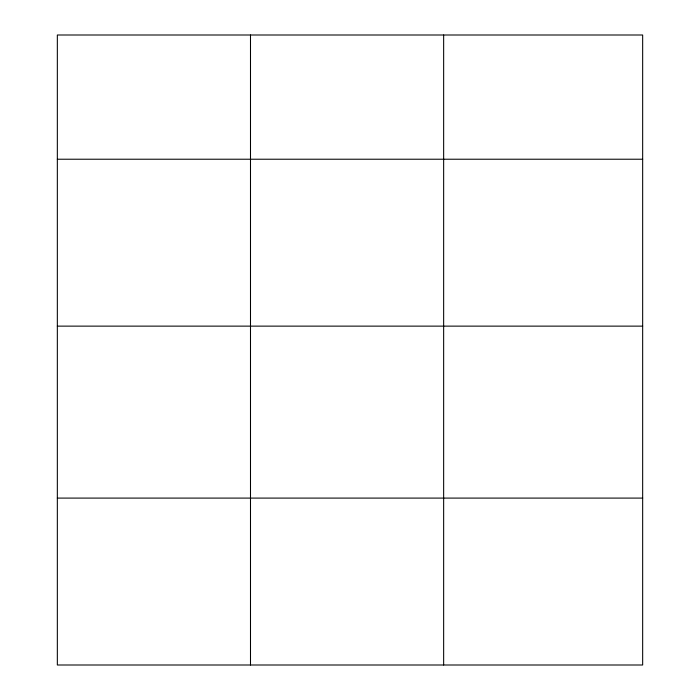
<?xml version="1.0" encoding="UTF-8"?>
<svg xmlns="http://www.w3.org/2000/svg" width="700" height="700" viewBox="0 0 700 700"><rect width="100%" height="100%" fill="white"/><g stroke="black" fill="none" stroke-linecap="round" stroke-linejoin="round"><path stroke-width="1.05" d="M642.661 326.13L642.661 35L57.339 35L57.339 665L642.661 665L642.661 326.13L57.339 326.13M57.339 159.224L642.661 159.224M57.339 498.094L642.661 498.094M443.651 35L443.651 665M250.495 35L250.495 665"/></g></svg>
